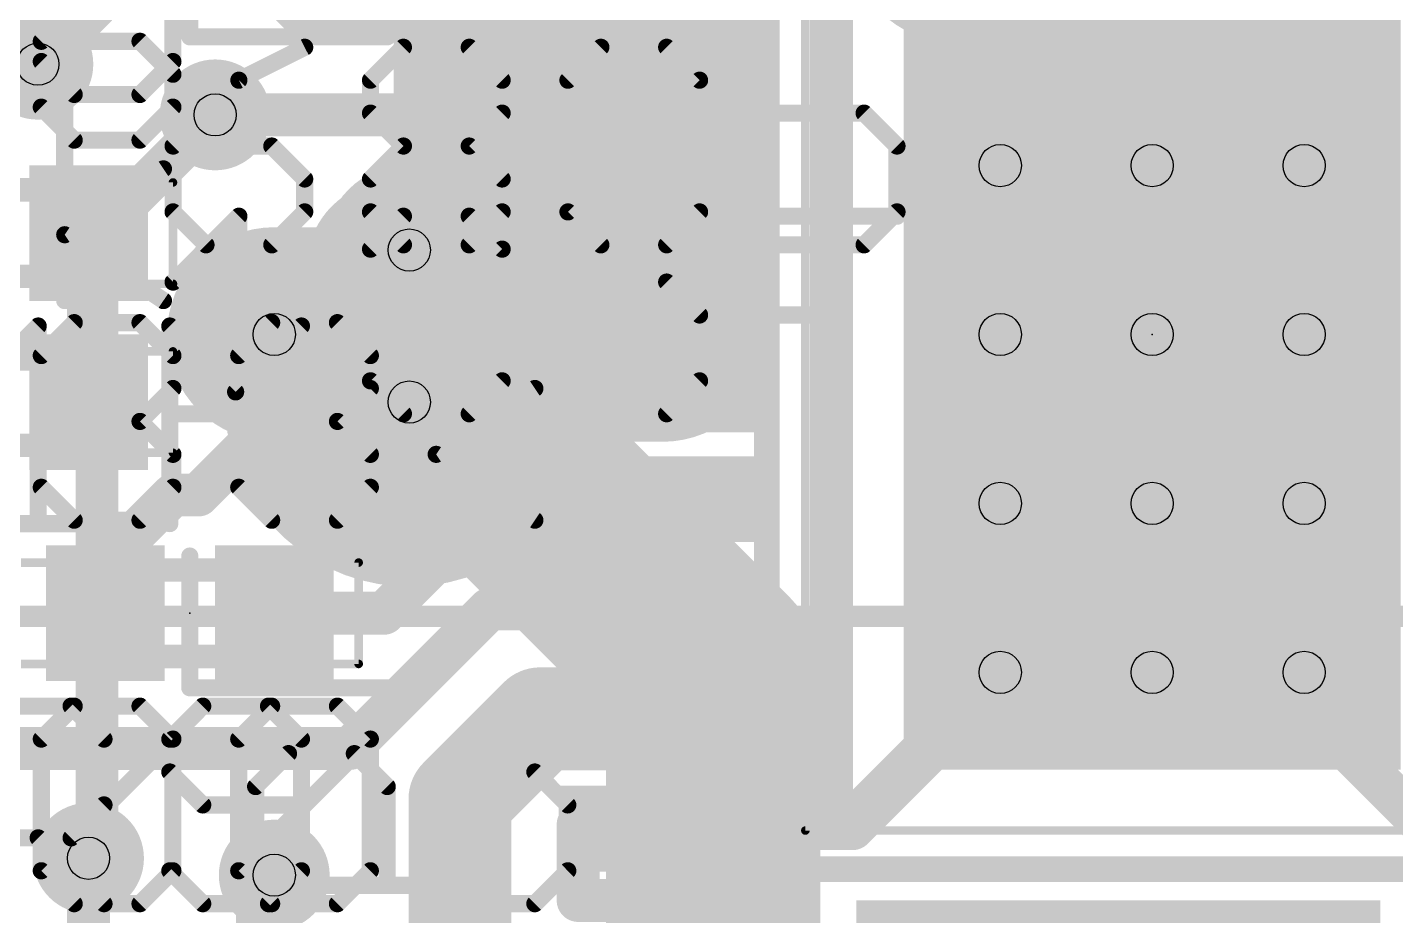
# Model space of a CAD drawing. Extents: x 61.5 to 101.4, y 9 to 89.5.
# Drawn here: x 67.24 to 75.34, y 57.51 to 62.77 of the extents above; entities that cross this region are included whole.
import ezdxf

# ---------------------------------------------------------------- set-up
doc = ezdxf.new("R2010")
doc.units = 0
for name, color, linetype in [('1', 22, 'CONTINUOUS'), ('16', 175, 'CONTINUOUS'), ('18', 82, 'CONTINUOUS'), ('21', 253, 'CONTINUOUS'), ('23', 7, 'CONTINUOUS'), ('25', 253, 'CONTINUOUS'), ('27', 253, 'CONTINUOUS'), ('29', 253, 'CONTINUOUS'), ('31', 253, 'CONTINUOUS'), ('39', 22, 'CONTINUOUS'), ('44', 253, 'CONTINUOUS'), ('51', 253, 'CONTINUOUS')]:
    doc.layers.add(name, color=color, linetype=linetype)

# ---------------------------------------------------------------- blocks, each defined once
blk = doc.blocks.new('RECT')
blk.add_solid([(-0.5, -0.5), (0.5, -0.5), (-0.5, 0.5), (0.5, 0.5)])
blk = doc.blocks.new('ROUNDV')
at = {"const_width": 0.5}
blk.add_lwpolyline([(0, -0.25, 1), (0, 0.25, 1), (0, -0.25)], format="xyb", dxfattribs=at)

msp = doc.modelspace()

# ---------------------------------------------------------------- linework, layer by layer
at = {"layer": '1'}
for points, const_width in [([(72, 58.05), (72, 63.75)], 0.254), ([(68.55, 63.15), (68.85, 62.85)], 0.254), ([(66.9, 62.95), (67.3, 62.55)], 0.254), ([(67.65, 62.9), (67.3, 62.55)], 0.254), ([(68.85, 62.85), (70.05, 62.85)], 0.254), ([(70.05, 62.85), (70.325, 62.575)], 0.254), ([(70.325, 62.575), (70.9822, 62.575)], 0.254), ([(67.65, 61.55), (68.35, 62.25)], 0.254), ([(69.75, 62.25), (68.35, 62.25)], 0.254), ([(70.05, 62.25), (69.75, 62.25)], 0.254), ([(70.2, 62.1), (70.05, 62.25)], 0.254), ([(70.375, 61.925), (70.2, 62.1)], 0.254), ([(70.9822, 61.925), (70.375, 61.925)], 0.254), ([(69.5, 61.45), (69.5, 60.55)], 1.016), ([(67.6, 61.55), (67.6, 60.55)], 0.254), ([(67.6, 61.55), (67.65, 61.55)], 0.254), ([(71, 60.95), (68.7, 60.95)], 1.27), ([(70.9822, 61.275), (70.9822, 60.625)], 0.254), ([(68.6, 60.85), (68.7, 60.95)], 0.254), ([(71, 60.95), (70.9822, 60.9322)], 0.254), ([(70.9822, 60.9322), (70.9822, 60.625)], 0.254), ([(68.6, 60.85), (68.6, 60.35)], 0.254), ([(68.6, 60.35), (68.25, 60)], 0.254), ([(68.1, 60), (67.95, 59.85)], 0.254), ([(68.25, 60), (68.1, 60)], 0.254), ([(70.325, 59.975), (70.2, 59.85)], 0.254), ([(70.9822, 59.975), (70.325, 59.975)], 0.254), ([(67.95, 59.85), (67.7, 59.6)], 0.254), ([(69.9, 59.85), (69.45, 59.4)], 0.254), ([(70.2, 59.85), (69.9, 59.85)], 0.254), ([(67.7, 59.6), (67.7, 59.3)], 0.254), ([(69.45, 59.4), (69.35, 59.3)], 0.254), ([(69.35, 59.3), (68.7, 59.3)], 0.254), ([(69.975, 59.325), (69.15, 58.5)], 0.254), ([(70.9822, 59.325), (69.975, 59.325)], 0.254), ([(72.1, 58.05), (73, 58.95)], 0.254), ([(72.15, 58.05), (73.05, 58.95)], 0.254), ([(74.8, 58.95), (74.8, 58.75)], 0.254), ([(70.275, 58.675), (69.8, 58.2)], 0.6096), ([(70.9822, 58.675), (70.275, 58.675)], 0.6096), ([(74.8, 58.75), (75.5, 58.05)], 0.254), ([(69.15, 58.5), (66.35, 58.5)], 0.254), ([(69.8, 58.2), (69.8, 57.35)], 0.6096), ([(70.5, 57.6), (70.5, 58.05)], 0.254), ([(70.5, 58.05), (72, 58.05)], 0.254), ([(70.9822, 58.025), (72.125, 58.025)], 0.254), ([(72.125, 58.025), (72.15, 58.05)], 0.254), ([(67.6, 56.8), (67.6, 57.85)], 0.254), ([(68.6, 57.65), (68.7, 57.75)], 0.254), ([(68.6, 56.8), (68.6, 57.65)], 0.254), ([(70.95, 57.6), (70.5, 57.6)], 0.254), ([(70.95, 55.95), (70.95, 57.6)], 0.254)]:
    msp.add_lwpolyline(points, dxfattribs=dict(at, const_width=const_width))
for points, const_width in [([(68.85, 62.9135, 1), (68.85, 62.7865)], 0.127), ([(70.0949, 62.8949, 1), (70.0051, 62.8051)], 0.127), ([(70.05, 62.7865, 1), (70.05, 62.9135)], 0.127), ([(68.8051, 62.8051, 1), (68.8949, 62.8949)], 0.127), ([(67.2551, 62.5949, 1), (67.3449, 62.5051)], 0.127), ([(67.2551, 62.5051, 1), (67.3449, 62.5949)], 0.127), ([(70.325, 62.6385, 1), (70.325, 62.5115)], 0.127), ([(70.2801, 62.5301, 1), (70.3699, 62.6199)], 0.127), ([(70.9822, 62.5115, 1), (70.9822, 62.6385)], 0.127), ([(68.35, 62.3135, 1), (68.35, 62.1865)], 0.127), ([(68.3949, 62.2051, 1), (68.3051, 62.2949)], 0.127), ([(69.75, 62.3135, 1), (69.75, 62.1865)], 0.127), ([(69.75, 62.1865, 1), (69.75, 62.3135)], 0.127), ([(70.0949, 62.2949, 1), (70.0051, 62.2051)], 0.127), ([(70.05, 62.1865, 1), (70.05, 62.3135)], 0.127), ([(70.2449, 62.1449, 1), (70.1551, 62.0551)], 0.127), ([(70.1551, 62.0551, 1), (70.2449, 62.1449)], 0.127), ([(70.375, 61.9885, 1), (70.375, 61.8615)], 0.127), ([(70.3301, 61.8801, 1), (70.4199, 61.9699)], 0.127), ([(70.9822, 61.8615, 1), (70.9822, 61.9885)], 0.127), ([(68.7, 60.95, 0.2679), (69.5, 61.45)], 1.016), ([(69.754, 61.45, 1), (69.246, 61.45)], 0.508), ([(69.7243, 61.3308, 1), (69.2757, 61.5692)], 0.508), ([(67.6635, 61.55, 1), (67.5365, 61.55)], 0.127), ([(67.6, 61.6135, 1), (67.6, 61.4865)], 0.127), ([(67.65, 61.4865, 1), (67.65, 61.6135)], 0.127), ([(67.6051, 61.5949, 1), (67.6949, 61.5051)], 0.127), ([(68.7, 61.2675, 1), (68.7, 60.6325)], 0.635), ([(71, 60.6325, 1), (71, 61.2675)], 0.635), ([(68.6911, 61.2038, 1), (68.7089, 60.6962)], 0.508), ([(71.0457, 61.275, 1), (70.9187, 61.275)], 0.127), ([(68.7449, 60.9051, 1), (68.6551, 60.9949)], 0.127), ([(71.0457, 60.9322, 1), (70.9187, 60.9322)], 0.127), ([(70.9373, 60.9771, 1), (71.0271, 60.8873)], 0.127), ([(71.0449, 60.9051, 1), (70.9551, 60.9949)], 0.127), ([(68.6635, 60.85, 1), (68.5365, 60.85)], 0.127), ([(68.5551, 60.8949, 1), (68.6449, 60.8051)], 0.127), ([(69.246, 60.55, 1), (69.754, 60.55)], 0.508), ([(70.9187, 60.625, 1), (71.0457, 60.625)], 0.127), ([(70.9187, 60.625, 1), (71.0457, 60.625)], 0.127), ([(67.5365, 60.55, 1), (67.6635, 60.55)], 0.127), ([(68.6449, 60.3051, 1), (68.5551, 60.3949)], 0.127), ([(68.5365, 60.35, 1), (68.6635, 60.35)], 0.127), ([(68.1, 60.0635, 1), (68.1, 59.9365)], 0.127), ([(68.1449, 59.9551, 1), (68.0551, 60.0449)], 0.127), ([(68.2051, 60.0449, 1), (68.2949, 59.9551)], 0.127), ([(68.25, 59.9365, 1), (68.25, 60.0635)], 0.127), ([(70.325, 60.0385, 1), (70.325, 59.9115)], 0.127), ([(70.3699, 59.9301, 1), (70.2801, 60.0199)], 0.127), ([(70.9822, 59.9115, 1), (70.9822, 60.0385)], 0.127), ([(67.9949, 59.8051, 1), (67.9051, 59.8949)], 0.127), ([(69.9, 59.9135, 1), (69.9, 59.7865)], 0.127), ([(69.9449, 59.8051, 1), (69.8551, 59.8949)], 0.127), ([(70.2, 59.7865, 1), (70.2, 59.9135)], 0.127), ([(67.9051, 59.8949, 1), (67.9949, 59.8051)], 0.127), ([(70.1551, 59.8949, 1), (70.2449, 59.8051)], 0.127), ([(67.7635, 59.6, 1), (67.6365, 59.6)], 0.127), ([(67.6551, 59.6449, 1), (67.7449, 59.5551)], 0.127), ([(69.4051, 59.4449, 1), (69.4949, 59.3551)], 0.127), ([(69.4949, 59.3551, 1), (69.4051, 59.4449)], 0.127), ([(68.7, 59.3635, 1), (68.7, 59.2365)], 0.127), ([(69.3051, 59.3449, 1), (69.3949, 59.2551)], 0.127), ([(69.35, 59.2365, 1), (69.35, 59.3635)], 0.127), ([(69.975, 59.3885, 1), (69.975, 59.2615)], 0.127), ([(70.0199, 59.2801, 1), (69.9301, 59.3699)], 0.127), ([(70.9822, 59.2615, 1), (70.9822, 59.3885)], 0.127), ([(67.6365, 59.3, 1), (67.7635, 59.3)], 0.127), ([(73.0449, 58.9051, 1), (72.9551, 58.9949)], 0.127), ([(73.0949, 58.9051, 1), (73.0051, 58.9949)], 0.127), ([(74.8635, 58.95, 1), (74.7365, 58.95)], 0.127), ([(70.275, 58.8274, 1), (70.275, 58.5226)], 0.3048), ([(70.3828, 58.5672, 1), (70.1672, 58.7828)], 0.3048), ([(70.9822, 58.5226, 1), (70.9822, 58.8274)], 0.3048), ([(74.8449, 58.7949, 1), (74.7551, 58.7051)], 0.127), ([(74.7365, 58.75, 1), (74.8635, 58.75)], 0.127), ([(69.1051, 58.5449, 1), (69.1949, 58.4551)], 0.127), ([(69.15, 58.4365, 1), (69.15, 58.5635)], 0.127), ([(69.6922, 58.3078, 1), (69.9078, 58.0922)], 0.3048), ([(69.9524, 58.2, 1), (69.6476, 58.2)], 0.3048), ([(70.5635, 58.05, 1), (70.4365, 58.05)], 0.127), ([(70.5, 58.1135, 1), (70.5, 57.9865)], 0.127), ([(70.9822, 58.0885, 1), (70.9822, 57.9615)], 0.127), ([(71.9365, 58.05, 1), (72.0635, 58.05)], 0.127), ([(72, 57.9865, 1), (72, 58.1135)], 0.127), ([(72.0551, 58.0949, 1), (72.1449, 58.0051)], 0.127), ([(72.0801, 58.0699, 1), (72.1699, 57.9801)], 0.127), ([(72.1051, 58.0949, 1), (72.1949, 58.0051)], 0.127), ([(72.1949, 58.0051, 1), (72.1051, 58.0949)], 0.127), ([(72.125, 57.9615, 1), (72.125, 58.0885)], 0.127), ([(67.6635, 57.85, 1), (67.5365, 57.85)], 0.127), ([(68.7449, 57.7051, 1), (68.6551, 57.7949)], 0.127), ([(68.6635, 57.65, 1), (68.5365, 57.65)], 0.127), ([(68.5551, 57.6949, 1), (68.6449, 57.6051)], 0.127), ([(70.5, 57.6635, 1), (70.5, 57.5365)], 0.127), ([(71.0135, 57.6, 1), (70.8865, 57.6)], 0.127), ([(70.95, 57.5365, 1), (70.95, 57.6635)], 0.127), ([(70.4365, 57.6, 1), (70.5635, 57.6)], 0.127)]:
    msp.add_lwpolyline(points, format="xyb", dxfattribs=dict(at, const_width=const_width))
at = {"layer": '16'}
for points, const_width in [([(73.9, 63.45), (76.2, 65.75)], 2.1844), ([(70.5, 64.05), (70.5, 61.55)], 2.1844), ([(73.9, 60.95), (73.9, 63.45)], 2.1844), ([(67.1, 62.35), (67.3, 62.55)], 0.254), ([(70.5, 61.55), (69.5, 60.55)], 2.1844), ([(67.65, 61.55), (68.35, 62.25)], 0.254), ([(69.4, 60.95), (69.4, 61.35)], 1.016), ([(67.65, 61.5), (67.65, 61.55)], 0.254), ([(67.65, 58.05), (67.65, 61.5)], 0.254), ([(68.7, 60.95), (69.3, 60.95)], 1.27), ([(68.7, 60.95), (69.3, 60.95)], 1.27), ([(69.3, 60.95), (69.4, 60.95)], 1.27), ([(69.3, 60.95), (70.7, 59.55)], 1.27), ([(71.3, 58.95), (70.7, 59.55)], 1.27), ([(71.3, 56.55), (71.3, 58.95)], 1.27), ([(67.65, 58.05), (67.65, 57.9)], 0.254), ([(67.65, 57.9), (67.6, 57.85)], 0.254), ([(68.7, 57.75), (68.7, 57.25)], 0.254)]:
    msp.add_lwpolyline(points, dxfattribs=dict(at, const_width=const_width))
for points, const_width in [([(73.5138, 63.8362, 1), (74.2862, 63.0638)], 1.0922), ([(67.3449, 62.5051, 1), (67.2551, 62.5949)], 0.127), ([(70.8862, 61.1638, 1), (70.1138, 61.9362)], 1.0922), ([(68.3949, 62.2051, 1), (68.3051, 62.2949)], 0.127), ([(69.9539, 61.55, 1), (71.0461, 61.55)], 1.0922), ([(69.654, 61.35, 1), (69.146, 61.35)], 0.508), ([(69.5, 60.55, 0.2679), (69.4, 61.35)], 1.016), ([(69.6025, 61.5033, 1), (69.1975, 61.1967)], 0.508), ([(67.7135, 61.55, 1), (67.5865, 61.55)], 0.127), ([(67.6051, 61.5949, 1), (67.6949, 61.5051)], 0.127), ([(67.7135, 61.5, 1), (67.5865, 61.5)], 0.127), ([(67.5865, 61.5, 1), (67.7135, 61.5)], 0.127), ([(68.7, 61.2675, 1), (68.7, 60.6325)], 0.635), ([(68.7, 61.2675, 1), (68.7, 60.6325)], 0.635), ([(69.3, 61.2675, 1), (69.3, 60.6325)], 0.635), ([(69.5245, 61.1745, 1), (69.0755, 60.7255)], 0.635), ([(69.3, 60.6325, 1), (69.3, 61.2675)], 0.635), ([(69.3, 60.6325, 1), (69.3, 61.2675)], 0.635), ([(69.4, 60.6325, 1), (69.4, 61.2675)], 0.635), ([(69.1138, 60.9362, 1), (69.8862, 60.1638)], 1.0922), ([(73.3539, 60.95, 1), (74.4461, 60.95)], 1.0922), ([(69.146, 60.95, 1), (69.654, 60.95)], 0.508), ([(69.266, 60.6487, 1), (69.734, 60.4513)], 0.508), ([(70.9245, 59.7745, 1), (70.4755, 59.3255)], 0.635), ([(70.4755, 59.3255, 1), (70.9245, 59.7745)], 0.635), ([(71.6175, 58.95, 1), (70.9825, 58.95)], 0.635), ([(71.0755, 58.7255, 1), (71.5245, 59.1745)], 0.635), ([(67.7135, 58.05, 1), (67.5865, 58.05)], 0.127), ([(67.5865, 58.05, 1), (67.7135, 58.05)], 0.127), ([(67.6949, 57.8551, 1), (67.6051, 57.9449)], 0.127), ([(67.5551, 57.8949, 1), (67.6449, 57.8051)], 0.127), ([(67.5865, 57.9, 1), (67.7135, 57.9)], 0.127), ([(68.7635, 57.75, 1), (68.6365, 57.75)], 0.127)]:
    msp.add_lwpolyline(points, format="xyb", dxfattribs=dict(at, const_width=const_width))
at = {"layer": '21'}
for points, const_width in [([(71.6172, 64.1146), (71.6172, 57.7854)], 0.1524), ([(71.8458, 63.886), (71.8458, 58.014)], 0.0508), ([(92.4, 59.282), (62.4, 59.282)], 0.127), ([(75.9542, 58.014), (71.8458, 58.014)], 0.0508), ([(76.1828, 57.7854), (71.6172, 57.7854)], 0.1524)]:
    msp.add_lwpolyline(points, dxfattribs=dict(at, const_width=const_width))
for points, const_width in [([(72.6808, 62.7684, 1), (72.6808, 63.6828, 1), (72.6808, 62.7684)], 0.1524), ([(71.8458, 58.0267, 1), (71.8458, 58.0013)], 0.0254), ([(71.8331, 58.014, 1), (71.8585, 58.014)], 0.0254), ([(71.6172, 57.8235, 1), (71.6172, 57.7473)], 0.0762), ([(71.5791, 57.7854, 1), (71.6553, 57.7854)], 0.0762)]:
    msp.add_lwpolyline(points, format="xyb", dxfattribs=dict(at, const_width=const_width))
at = {"layer": '23'}
for p in [(73.9, 60.95), (68.2, 59.3)]:
    msp.add_point(p, dxfattribs=at)
at = {"layer": '25', "const_width": 0.1016}
for points in [[(68.1998, 62.712), (68.1998, 63.2967)], [(68.9794, 63.2967), (68.9794, 62.712)], [(67.71, 63.0753), (67.3202, 62.6855)], [(68.0998, 62.9555), (68.0998, 62.5657)], [(67.3202, 62.6855), (67.3202, 62.2957)], [(67.9049, 62.6855), (67.3202, 62.6855)], [(68.0998, 62.4906), (67.9049, 62.6855)], [(69.3692, 62.712), (68.1998, 62.712)], [(67.5151, 62.3708), (67.3202, 62.5657)], [(68.0998, 62.5657), (67.9049, 62.3708)], [(68.0998, 62.2957), (68.0998, 62.4906)], [(67.9049, 62.3708), (67.5151, 62.3708)], [(67.3202, 62.2957), (67.5151, 62.1008)], [(67.9049, 62.1008), (68.0998, 62.2957)], [(67.5151, 62.1008), (67.9049, 62.1008)], [(66.912, 58.7502), (67.4967, 58.7502)], [(67.4967, 58.7502), (67.6916, 58.5553)], [(68.2763, 58.7502), (68.0814, 58.5553)], [(68.6661, 58.7502), (68.2763, 58.7502)], [(68.861, 58.5553), (68.6661, 58.7502)], [(67.6916, 58.5553), (67.6916, 58.1655)], [(68.0814, 58.5553), (68.0814, 58.3604)], [(68.861, 57.7757), (68.861, 58.5553)], [(68.0814, 58.3604), (68.2763, 58.1655)], [(67.6916, 58.1655), (67.4967, 57.9706)], [(68.2763, 58.1655), (68.861, 58.1655)], [(67.4967, 57.9706), (66.912, 57.9706)], [(67.3018, 57.9706), (67.6916, 57.5808)], [(68.0814, 57.7757), (68.2763, 57.5808)], [(68.6661, 57.5808), (68.861, 57.7757)], [(68.2763, 57.5808), (68.6661, 57.5808)]]:
    msp.add_lwpolyline(points, dxfattribs=at)
at = {"layer": '25', "const_width": 0.0508}
for points in [[(67.3022, 62.7035, 1), (67.3382, 62.6675)], [(67.3456, 62.6855, 1), (67.2948, 62.6855)], [(67.3202, 62.7109, 1), (67.3202, 62.6601)], [(67.9229, 62.7035, 1), (67.8869, 62.6675)], [(67.9049, 62.6601, 1), (67.9049, 62.7109)], [(68.1998, 62.7374, 1), (68.1998, 62.6866)], [(68.1744, 62.712, 1), (68.2252, 62.712)], [(68.954, 62.712, 1), (69.0048, 62.712)], [(69.3692, 62.6866, 1), (69.3692, 62.7374)], [(67.3382, 62.5837, 1), (67.3022, 62.5477)], [(68.0744, 62.5657, 1), (68.1252, 62.5657)], [(68.1178, 62.5477, 1), (68.0818, 62.5837)], [(68.1252, 62.4906, 1), (68.0744, 62.4906)], [(68.0818, 62.4726, 1), (68.1178, 62.5086)], [(67.5151, 62.3962, 1), (67.5151, 62.3454)], [(67.4971, 62.3528, 1), (67.5331, 62.3888)], [(67.8869, 62.3888, 1), (67.9229, 62.3528)], [(67.9049, 62.3454, 1), (67.9049, 62.3962)], [(67.3382, 62.3137, 1), (67.3022, 62.2777)], [(68.1178, 62.2777, 1), (68.0818, 62.3137)], [(67.2948, 62.2957, 1), (67.3456, 62.2957)], [(68.0744, 62.2957, 1), (68.1252, 62.2957)], [(67.5151, 62.1262, 1), (67.5151, 62.0754)], [(67.4971, 62.0828, 1), (67.5331, 62.1188)], [(67.8869, 62.1188, 1), (67.9229, 62.0828)], [(67.9049, 62.0754, 1), (67.9049, 62.1262)], [(67.5147, 58.7682, 1), (67.4787, 58.7322)], [(67.4967, 58.7248, 1), (67.4967, 58.7756)], [(68.2763, 58.7756, 1), (68.2763, 58.7248)], [(68.2943, 58.7322, 1), (68.2583, 58.7682)], [(68.6841, 58.7682, 1), (68.6481, 58.7322)], [(68.6661, 58.7248, 1), (68.6661, 58.7756)], [(67.717, 58.5553, 1), (67.6662, 58.5553)], [(67.6736, 58.5373, 1), (67.7096, 58.5733)], [(68.0634, 58.5733, 1), (68.0994, 58.5373)], [(68.1068, 58.5553, 1), (68.056, 58.5553)], [(68.8864, 58.5553, 1), (68.8356, 58.5553)], [(68.843, 58.5373, 1), (68.879, 58.5733)], [(68.0994, 58.3784, 1), (68.0634, 58.3424)], [(68.056, 58.3604, 1), (68.1068, 58.3604)], [(67.6662, 58.1655, 1), (67.717, 58.1655)], [(67.7096, 58.1475, 1), (67.6736, 58.1835)], [(68.2763, 58.1909, 1), (68.2763, 58.1401)], [(68.2583, 58.1475, 1), (68.2943, 58.1835)], [(68.861, 58.1401, 1), (68.861, 58.1909)], [(67.3198, 57.9886, 1), (67.2838, 57.9526)], [(67.4787, 57.9886, 1), (67.5147, 57.9526)], [(67.4967, 57.9452, 1), (67.4967, 57.996)], [(68.0994, 57.7937, 1), (68.0634, 57.7577)], [(68.8356, 57.7757, 1), (68.8864, 57.7757)], [(68.879, 57.7577, 1), (68.843, 57.7937)], [(67.6736, 57.5628, 1), (67.7096, 57.5988)], [(68.2763, 57.6062, 1), (68.2763, 57.5554)], [(68.2583, 57.5628, 1), (68.2943, 57.5988)], [(68.6481, 57.5988, 1), (68.6841, 57.5628)], [(68.6661, 57.5554, 1), (68.6661, 57.6062)]]:
    msp.add_lwpolyline(points, format="xyb", dxfattribs=at)
at = {"layer": '27', "const_width": 0.1016}
for points in [[(68.8804, 62.6502), (68.4906, 62.4553)], [(69.2702, 62.4553), (69.4651, 62.6502)], [(69.4651, 62.6502), (69.8549, 62.6502)], [(69.8549, 62.6502), (70.0498, 62.4553)], [(70.4396, 62.4553), (70.6345, 62.6502)], [(70.6345, 62.6502), (71.0243, 62.6502)], [(71.0243, 62.6502), (71.2192, 62.4553)], [(72.7784, 61.4808), (72.7784, 62.6502)], [(72.7784, 62.6502), (73.558, 62.6502)], [(68.4906, 62.4553), (68.1008, 62.0655)], [(69.2702, 62.2604), (69.2702, 62.4553)], [(70.0498, 62.4553), (70.0498, 62.2604)], [(70.4396, 61.6757), (70.4396, 62.4553)], [(70.4396, 61.6757), (71.2192, 62.4553)], [(71.2192, 62.4553), (71.2192, 61.6757)], [(67.459, 61.1508), (67.459, 62.3202)], [(69.4651, 62.0655), (69.2702, 62.2604)], [(70.0498, 62.2604), (69.8549, 62.0655)], [(71.609, 61.091), (71.609, 62.2604)], [(71.609, 62.2604), (72.1937, 62.2604)], [(72.1937, 62.2604), (72.3886, 62.0655)], [(68.1008, 62.0655), (68.1008, 61.6757)], [(68.6855, 62.0655), (68.1008, 62.0655)], [(68.8804, 61.8706), (68.6855, 62.0655)], [(69.2702, 61.8706), (69.4651, 62.0655)], [(69.4651, 62.0655), (69.8549, 62.0655)], [(69.8549, 62.0655), (70.0498, 61.8706)], [(72.3886, 62.0655), (72.3886, 61.6757)], [(72.7784, 62.0655), (73.1682, 62.0655)], [(67.459, 61.5406), (68.0437, 61.9304)], [(68.8804, 61.6757), (68.8804, 61.8706)], [(69.2702, 61.6757), (69.2702, 61.8706)], [(70.0498, 61.8706), (70.0498, 61.6757)], [(68.1008, 61.6757), (68.2957, 61.4808)], [(68.1008, 61.2604), (68.4906, 61.6502)], [(68.4906, 61.6502), (68.4906, 60.4808)], [(68.6855, 61.4808), (68.8804, 61.6757)], [(69.4651, 61.4808), (69.2702, 61.6757)], [(69.2702, 61.4553), (69.4651, 61.6502)], [(69.4651, 61.6502), (69.8549, 61.6502)], [(70.0498, 61.6757), (69.8549, 61.4808)], [(69.8549, 61.6502), (70.0498, 61.4553)], [(70.6345, 61.4808), (70.4396, 61.6757)], [(71.2192, 61.6757), (71.0243, 61.4808)], [(71.609, 60.4808), (71.609, 61.6502)], [(71.609, 61.6502), (72.3886, 61.6502)], [(72.3886, 61.6757), (72.1937, 61.4808)], [(68.0437, 61.1508), (67.459, 61.5406)], [(68.2957, 61.4808), (68.6855, 61.4808)], [(69.8549, 61.4808), (69.4651, 61.4808)], [(71.0243, 61.4808), (70.6345, 61.4808)], [(72.1937, 61.4808), (71.609, 61.4808)], [(69.2702, 60.6757), (69.2702, 61.4553)], [(69.2702, 60.6757), (70.0498, 61.4553)], [(70.0498, 61.4553), (70.0498, 60.6757)], [(70.4396, 60.091), (70.4396, 61.2604)], [(70.4396, 61.2604), (71.0243, 61.2604)], [(71.0243, 61.2604), (71.2192, 61.0655)], [(71.2192, 61.0655), (71.2192, 60.6757)], [(71.609, 61.0655), (71.9988, 61.0655)], [(66.912, 60.6104), (67.3018, 61.0002)], [(67.3018, 61.0002), (67.3018, 59.8308)], [(67.3202, 60.8253), (67.5151, 61.0202)], [(67.5151, 61.0202), (67.9049, 61.0202)], [(67.9049, 61.0202), (68.0998, 60.8253)], [(68.0814, 59.8308), (68.0814, 61.0002)], [(68.0814, 61.0002), (68.4712, 60.6104)], [(68.4712, 60.6104), (68.861, 61.0002)], [(68.4896, 60.8253), (68.6845, 61.0202)], [(68.6845, 61.0202), (69.0743, 61.0202)], [(68.861, 61.0002), (68.861, 59.8308)], [(69.0743, 61.0202), (69.2692, 60.8253)], [(69.659, 59.8508), (69.659, 61.0202)], [(68.0998, 60.8253), (68.0998, 60.6304)], [(69.2692, 60.8253), (69.2692, 60.6304)], [(69.4651, 60.4808), (69.2702, 60.6757)], [(70.0498, 60.6757), (69.8549, 60.4808)], [(71.2192, 60.6757), (71.0243, 60.4808)], [(68.0998, 60.6304), (67.9049, 60.4355)], [(69.2692, 60.6304), (69.0743, 60.4355)], [(69.659, 60.2406), (70.2437, 60.6304)], [(67.9049, 60.4355), (67.71, 60.4355)], [(67.9049, 60.4355), (68.0998, 60.2406)], [(68.1008, 60.4808), (68.8804, 60.4808)], [(69.0743, 60.4355), (68.8794, 60.4355)], [(69.0743, 60.4355), (69.2692, 60.2406)], [(69.8549, 60.4808), (69.4651, 60.4808)], [(71.0243, 60.4808), (70.4396, 60.4808)], [(68.0998, 60.2406), (68.0998, 60.0457)], [(69.2692, 60.2406), (69.2692, 60.0457)], [(70.2437, 59.8508), (69.659, 60.2406)], [(67.5151, 59.8508), (67.3202, 60.0457)], [(68.0998, 60.0457), (67.9049, 59.8508)], [(68.6845, 59.8508), (68.4896, 60.0457)], [(69.2692, 60.0457), (69.0743, 59.8508)], [(67.9049, 59.8508), (67.5151, 59.8508)], [(69.0743, 59.8508), (68.6845, 59.8508)], [(66.912, 59.8308), (67.6916, 59.8308)], [(68.1998, 58.859), (68.1998, 59.6386)], [(68.7845, 58.859), (68.7845, 59.2488)], [(69.3692, 58.859), (68.1998, 58.859)], [(67.3202, 58.5553), (67.5151, 58.7502)], [(67.5151, 58.7502), (67.9049, 58.7502)], [(67.9049, 58.7502), (68.0998, 58.5553)], [(68.4896, 58.5553), (68.6845, 58.7502)], [(68.6845, 58.7502), (69.0743, 58.7502)], [(69.0743, 58.7502), (69.2692, 58.5553)], [(70.8284, 57.5808), (70.8284, 58.7502)], [(70.8284, 58.7502), (71.608, 58.7502)], [(67.3202, 57.7757), (67.3202, 58.5553)], [(67.3202, 57.7757), (68.0998, 58.5553)], [(68.0998, 58.5553), (68.0998, 57.7757)], [(68.4896, 57.7757), (68.4896, 58.5553)], [(68.4896, 57.7757), (69.2692, 58.5553)], [(69.2692, 58.5553), (69.2692, 57.7757)], [(68.5896, 58.2743), (68.7845, 58.4692)], [(68.7845, 58.4692), (69.1743, 58.4692)], [(69.1743, 58.4692), (69.3692, 58.2743)], [(69.659, 57.191), (69.659, 58.3604)], [(69.659, 58.3604), (70.2437, 58.3604)], [(70.2437, 58.3604), (70.4386, 58.1655)], [(68.5896, 57.6896), (68.5896, 58.2743)], [(69.3692, 58.2743), (69.3692, 57.6896)], [(70.4386, 58.1655), (70.4386, 57.7757)], [(70.8284, 58.1655), (71.2182, 58.1655)], [(67.5151, 57.5808), (67.3202, 57.7757)], [(68.0998, 57.7757), (67.9049, 57.5808)], [(68.6845, 57.5808), (68.4896, 57.7757)], [(69.2692, 57.7757), (69.0743, 57.5808)], [(70.4386, 57.7757), (70.2437, 57.5808)], [(69.759, 57.6896), (68.5896, 57.6896)], [(67.9049, 57.5808), (67.5151, 57.5808)], [(69.0743, 57.5808), (68.6845, 57.5808)], [(70.2437, 57.5808), (69.659, 57.5808)]]:
    msp.add_lwpolyline(points, dxfattribs=at)
at = {"layer": '27', "const_width": 0.0508}
for points in [[(68.8918, 62.6275, 1), (68.869, 62.6729)], [(69.4651, 62.6756, 1), (69.4651, 62.6248)], [(69.4831, 62.6322, 1), (69.4471, 62.6682)], [(69.8729, 62.6682, 1), (69.8369, 62.6322)], [(69.8549, 62.6248, 1), (69.8549, 62.6756)], [(70.6345, 62.6756, 1), (70.6345, 62.6248)], [(70.6525, 62.6322, 1), (70.6165, 62.6682)], [(71.0423, 62.6682, 1), (71.0063, 62.6322)], [(71.0243, 62.6248, 1), (71.0243, 62.6756)], [(72.8038, 62.6502, 1), (72.753, 62.6502)], [(72.7784, 62.6756, 1), (72.7784, 62.6248)], [(73.558, 62.6248, 1), (73.558, 62.6756)], [(68.4792, 62.478, 1), (68.502, 62.4326)], [(68.5086, 62.4373, 1), (68.4726, 62.4733)], [(69.2522, 62.4733, 1), (69.2882, 62.4373)], [(69.2956, 62.4553, 1), (69.2448, 62.4553)], [(70.0752, 62.4553, 1), (70.0244, 62.4553)], [(70.0318, 62.4373, 1), (70.0678, 62.4733)], [(70.4216, 62.4733, 1), (70.4576, 62.4373)], [(70.465, 62.4553, 1), (70.4142, 62.4553)], [(71.2446, 62.4553, 1), (71.1938, 62.4553)], [(71.2372, 62.4373, 1), (71.2012, 62.4733)], [(71.2012, 62.4373, 1), (71.2372, 62.4733)], [(67.4844, 62.3202, 1), (67.4336, 62.3202)], [(69.2882, 62.2784, 1), (69.2522, 62.2424)], [(69.2448, 62.2604, 1), (69.2956, 62.2604)], [(70.0244, 62.2604, 1), (70.0752, 62.2604)], [(70.0678, 62.2424, 1), (70.0318, 62.2784)], [(71.6344, 62.2604, 1), (71.5836, 62.2604)], [(71.609, 62.2858, 1), (71.609, 62.235)], [(72.2116, 62.2784, 1), (72.1757, 62.2424)], [(72.1937, 62.235, 1), (72.1937, 62.2858)], [(68.0828, 62.0835, 1), (68.1188, 62.0475)], [(68.1262, 62.0655, 1), (68.0754, 62.0655)], [(68.1008, 62.0909, 1), (68.1008, 62.0401)], [(68.7035, 62.0835, 1), (68.6675, 62.0475)], [(68.6855, 62.0401, 1), (68.6855, 62.0909)], [(69.4651, 62.0909, 1), (69.4651, 62.0401)], [(69.4831, 62.0475, 1), (69.4471, 62.0835)], [(69.4471, 62.0475, 1), (69.4831, 62.0835)], [(69.8729, 62.0835, 1), (69.8369, 62.0475)], [(69.8369, 62.0835, 1), (69.8729, 62.0475)], [(69.8549, 62.0401, 1), (69.8549, 62.0909)], [(72.414, 62.0655, 1), (72.3632, 62.0655)], [(72.3706, 62.0475, 1), (72.4065, 62.0835)], [(72.7784, 62.0909, 1), (72.7784, 62.0401)], [(73.1682, 62.0401, 1), (73.1682, 62.0909)], [(68.0578, 61.9093, 1), (68.0296, 61.9515)], [(68.9058, 61.8706, 1), (68.855, 61.8706)], [(69.2956, 61.8706, 1), (69.2448, 61.8706)], [(70.0752, 61.8706, 1), (70.0244, 61.8706)], [(68.8624, 61.8526, 1), (68.8984, 61.8886)], [(69.2522, 61.8886, 1), (69.2882, 61.8526)], [(70.0318, 61.8526, 1), (70.0678, 61.8886)], [(68.1188, 61.6937, 1), (68.0828, 61.6577)], [(68.0754, 61.6757, 1), (68.1262, 61.6757)], [(68.516, 61.6502, 1), (68.4652, 61.6502)], [(68.5086, 61.6322, 1), (68.4726, 61.6682)], [(68.855, 61.6757, 1), (68.9058, 61.6757)], [(68.8984, 61.6577, 1), (68.8624, 61.6937)], [(69.2882, 61.6937, 1), (69.2522, 61.6577)], [(69.2448, 61.6757, 1), (69.2956, 61.6757)], [(69.4651, 61.6756, 1), (69.4651, 61.6248)], [(69.4831, 61.6322, 1), (69.4471, 61.6682)], [(69.8729, 61.6682, 1), (69.8369, 61.6322)], [(69.8549, 61.6248, 1), (69.8549, 61.6756)], [(70.0244, 61.6757, 1), (70.0752, 61.6757)], [(70.0678, 61.6577, 1), (70.0318, 61.6937)], [(70.4576, 61.6937, 1), (70.4216, 61.6577)], [(70.4216, 61.6937, 1), (70.4576, 61.6577)], [(70.4142, 61.6757, 1), (70.465, 61.6757)], [(71.1938, 61.6757, 1), (71.2446, 61.6757)], [(71.2372, 61.6577, 1), (71.2012, 61.6937)], [(71.6344, 61.6502, 1), (71.5836, 61.6502)], [(71.609, 61.6756, 1), (71.609, 61.6248)], [(72.3632, 61.6757, 1), (72.414, 61.6757)], [(72.4065, 61.6577, 1), (72.3706, 61.6937)], [(72.3886, 61.6248, 1), (72.3886, 61.6756)], [(67.4731, 61.5617, 1), (67.4449, 61.5195)], [(67.4449, 61.5617, 1), (67.4731, 61.5195)], [(68.2957, 61.5062, 1), (68.2957, 61.4554)], [(68.2777, 61.4628, 1), (68.3137, 61.4988)], [(68.6675, 61.4988, 1), (68.7035, 61.4628)], [(68.6855, 61.4554, 1), (68.6855, 61.5062)], [(69.4651, 61.5062, 1), (69.4651, 61.4554)], [(69.4471, 61.4628, 1), (69.4831, 61.4988)], [(69.8369, 61.4988, 1), (69.8729, 61.4628)], [(69.8549, 61.4554, 1), (69.8549, 61.5062)], [(70.6345, 61.5062, 1), (70.6345, 61.4554)], [(70.6165, 61.4628, 1), (70.6525, 61.4988)], [(71.0063, 61.4988, 1), (71.0423, 61.4628)], [(71.0243, 61.4554, 1), (71.0243, 61.5062)], [(71.609, 61.5062, 1), (71.609, 61.4554)], [(72.1757, 61.4988, 1), (72.2116, 61.4628)], [(72.1937, 61.4554, 1), (72.1937, 61.5062)], [(69.2522, 61.4733, 1), (69.2882, 61.4373)], [(69.2956, 61.4553, 1), (69.2448, 61.4553)], [(70.0752, 61.4553, 1), (70.0244, 61.4553)], [(70.0678, 61.4373, 1), (70.0318, 61.4733)], [(70.0318, 61.4373, 1), (70.0678, 61.4733)], [(72.753, 61.4808, 1), (72.8038, 61.4808)], [(68.0828, 61.2784, 1), (68.1188, 61.2424)], [(70.465, 61.2604, 1), (70.4142, 61.2604)], [(70.4396, 61.2858, 1), (70.4396, 61.235)], [(71.0423, 61.2784, 1), (71.0063, 61.2424)], [(71.0243, 61.235, 1), (71.0243, 61.2858)], [(68.0296, 61.1297, 1), (68.0578, 61.1719)], [(67.4336, 61.1508, 1), (67.4844, 61.1508)], [(71.2446, 61.0655, 1), (71.1938, 61.0655)], [(71.2012, 61.0475, 1), (71.2372, 61.0835)], [(71.5836, 61.091, 1), (71.6344, 61.091)], [(71.609, 61.0909, 1), (71.609, 61.0401)], [(71.9988, 61.0401, 1), (71.9988, 61.0909)], [(67.3272, 61.0002, 1), (67.2764, 61.0002)], [(67.3198, 60.9822, 1), (67.2838, 61.0182)], [(67.5151, 61.0456, 1), (67.5151, 60.9948)], [(67.5331, 61.0022, 1), (67.4971, 61.0382)], [(67.9229, 61.0382, 1), (67.8869, 61.0022)], [(67.9049, 60.9948, 1), (67.9049, 61.0456)], [(68.0994, 61.0182, 1), (68.0634, 60.9822)], [(68.1068, 61.0002, 1), (68.056, 61.0002)], [(68.6845, 61.0456, 1), (68.6845, 60.9948)], [(68.7025, 61.0022, 1), (68.6665, 61.0382)], [(68.8864, 61.0002, 1), (68.8356, 61.0002)], [(68.879, 60.9822, 1), (68.843, 61.0182)], [(69.0923, 61.0382, 1), (69.0563, 61.0022)], [(69.0743, 60.9948, 1), (69.0743, 61.0456)], [(69.6844, 61.0202, 1), (69.6336, 61.0202)], [(67.3022, 60.8433, 1), (67.3382, 60.8073)], [(68.1252, 60.8253, 1), (68.0744, 60.8253)], [(68.0818, 60.8073, 1), (68.1178, 60.8433)], [(68.4716, 60.8433, 1), (68.5076, 60.8073)], [(69.2946, 60.8253, 1), (69.2438, 60.8253)], [(69.2512, 60.8073, 1), (69.2872, 60.8433)], [(69.2882, 60.6937, 1), (69.2522, 60.6577)], [(69.2522, 60.6937, 1), (69.2882, 60.6577)], [(69.2448, 60.6757, 1), (69.2956, 60.6757)], [(70.0244, 60.6757, 1), (70.0752, 60.6757)], [(70.0678, 60.6577, 1), (70.0318, 60.6937)], [(71.1938, 60.6757, 1), (71.2446, 60.6757)], [(71.2372, 60.6577, 1), (71.2012, 60.6937)], [(68.0744, 60.6304, 1), (68.1252, 60.6304)], [(68.1178, 60.6124, 1), (68.0818, 60.6484)], [(68.4532, 60.6284, 1), (68.4892, 60.5924)], [(68.4532, 60.5924, 1), (68.4892, 60.6284)], [(69.2438, 60.6304, 1), (69.2946, 60.6304)], [(69.2872, 60.6124, 1), (69.2512, 60.6484)], [(70.2578, 60.6093, 1), (70.2296, 60.6515)], [(67.71, 60.4609, 1), (67.71, 60.4101)], [(67.9229, 60.4535, 1), (67.8869, 60.4175)], [(67.8869, 60.4535, 1), (67.9229, 60.4175)], [(67.9049, 60.4101, 1), (67.9049, 60.4609)], [(68.1008, 60.5062, 1), (68.1008, 60.4554)], [(68.4652, 60.4808, 1), (68.516, 60.4808)], [(68.8794, 60.4609, 1), (68.8794, 60.4101)], [(68.8804, 60.4554, 1), (68.8804, 60.5062)], [(69.0923, 60.4535, 1), (69.0563, 60.4175)], [(69.0563, 60.4535, 1), (69.0923, 60.4175)], [(69.0743, 60.4101, 1), (69.0743, 60.4609)], [(69.4651, 60.5062, 1), (69.4651, 60.4554)], [(69.4471, 60.4628, 1), (69.4831, 60.4988)], [(69.8369, 60.4988, 1), (69.8729, 60.4628)], [(69.8549, 60.4554, 1), (69.8549, 60.5062)], [(70.4396, 60.5062, 1), (70.4396, 60.4554)], [(71.0063, 60.4988, 1), (71.0423, 60.4628)], [(71.0243, 60.4554, 1), (71.0243, 60.5062)], [(71.5836, 60.4808, 1), (71.6344, 60.4808)], [(68.1252, 60.2406, 1), (68.0744, 60.2406)], [(68.0818, 60.2226, 1), (68.1178, 60.2586)], [(69.2946, 60.2406, 1), (69.2438, 60.2406)], [(69.2512, 60.2226, 1), (69.2872, 60.2586)], [(69.6731, 60.2617, 1), (69.6449, 60.2195)], [(69.6449, 60.2617, 1), (69.6731, 60.2195)], [(67.3382, 60.0637, 1), (67.3022, 60.0277)], [(68.0744, 60.0457, 1), (68.1252, 60.0457)], [(68.1178, 60.0277, 1), (68.0818, 60.0637)], [(68.5076, 60.0637, 1), (68.4716, 60.0277)], [(69.2438, 60.0457, 1), (69.2946, 60.0457)], [(69.2872, 60.0277, 1), (69.2512, 60.0637)], [(70.4142, 60.091, 1), (70.465, 60.091)], [(67.5151, 59.8762, 1), (67.5151, 59.8254)], [(67.4971, 59.8328, 1), (67.5331, 59.8688)], [(67.8869, 59.8688, 1), (67.9229, 59.8328)], [(67.9049, 59.8254, 1), (67.9049, 59.8762)], [(68.6845, 59.8762, 1), (68.6845, 59.8254)], [(68.6665, 59.8328, 1), (68.7025, 59.8688)], [(69.0563, 59.8688, 1), (69.0923, 59.8328)], [(69.0743, 59.8254, 1), (69.0743, 59.8762)], [(70.2296, 59.8297, 1), (70.2578, 59.8719)], [(67.2764, 59.8308, 1), (67.3272, 59.8308)], [(67.6916, 59.8054, 1), (67.6916, 59.8562)], [(68.056, 59.8308, 1), (68.1068, 59.8308)], [(68.8356, 59.8308, 1), (68.8864, 59.8308)], [(69.6336, 59.8508, 1), (69.6844, 59.8508)], [(68.2252, 59.6386, 1), (68.1744, 59.6386)], [(68.8099, 59.2488, 1), (68.7591, 59.2488)], [(68.1998, 58.8844, 1), (68.1998, 58.8336)], [(68.1744, 58.859, 1), (68.2252, 58.859)], [(68.7591, 58.859, 1), (68.8099, 58.859)], [(69.3692, 58.8336, 1), (69.3692, 58.8844)], [(67.5151, 58.7756, 1), (67.5151, 58.7248)], [(67.5331, 58.7322, 1), (67.4971, 58.7682)], [(67.9229, 58.7682, 1), (67.8869, 58.7322)], [(67.9049, 58.7248, 1), (67.9049, 58.7756)], [(68.6845, 58.7756, 1), (68.6845, 58.7248)], [(68.7025, 58.7322, 1), (68.6665, 58.7682)], [(69.0923, 58.7682, 1), (69.0563, 58.7322)], [(69.0743, 58.7248, 1), (69.0743, 58.7756)], [(70.8538, 58.7502, 1), (70.803, 58.7502)], [(70.8284, 58.7756, 1), (70.8284, 58.7248)], [(71.608, 58.7248, 1), (71.608, 58.7756)], [(67.3022, 58.5733, 1), (67.3382, 58.5373)], [(67.3456, 58.5553, 1), (67.2948, 58.5553)], [(68.1252, 58.5553, 1), (68.0744, 58.5553)], [(68.1178, 58.5373, 1), (68.0818, 58.5733)], [(68.0818, 58.5373, 1), (68.1178, 58.5733)], [(68.4716, 58.5733, 1), (68.5076, 58.5373)], [(68.515, 58.5553, 1), (68.4642, 58.5553)], [(69.2946, 58.5553, 1), (69.2438, 58.5553)], [(69.2872, 58.5373, 1), (69.2512, 58.5733)], [(69.2512, 58.5373, 1), (69.2872, 58.5733)], [(68.7845, 58.4946, 1), (68.7845, 58.4438)], [(68.8025, 58.4512, 1), (68.7665, 58.4872)], [(69.1923, 58.4872, 1), (69.1563, 58.4512)], [(69.1743, 58.4438, 1), (69.1743, 58.4946)], [(69.6844, 58.3604, 1), (69.6336, 58.3604)], [(69.659, 58.3858, 1), (69.659, 58.335)], [(70.2616, 58.3784, 1), (70.2257, 58.3424)], [(70.2437, 58.335, 1), (70.2437, 58.3858)], [(68.5716, 58.2923, 1), (68.6076, 58.2563)], [(68.615, 58.2743, 1), (68.5642, 58.2743)], [(69.3946, 58.2743, 1), (69.3438, 58.2743)], [(69.3512, 58.2563, 1), (69.3872, 58.2923)], [(70.464, 58.1655, 1), (70.4132, 58.1655)], [(70.4206, 58.1475, 1), (70.4565, 58.1835)], [(70.8284, 58.1909, 1), (70.8284, 58.1401)], [(71.2182, 58.1401, 1), (71.2182, 58.1909)], [(67.3382, 57.7937, 1), (67.3022, 57.7577)], [(67.3022, 57.7937, 1), (67.3382, 57.7577)], [(67.2948, 57.7757, 1), (67.3456, 57.7757)], [(68.0744, 57.7757, 1), (68.1252, 57.7757)], [(68.1178, 57.7577, 1), (68.0818, 57.7937)], [(68.5076, 57.7937, 1), (68.4716, 57.7577)], [(68.4716, 57.7937, 1), (68.5076, 57.7577)], [(68.4642, 57.7757, 1), (68.515, 57.7757)], [(69.2438, 57.7757, 1), (69.2946, 57.7757)], [(69.2872, 57.7577, 1), (69.2512, 57.7937)], [(70.4132, 57.7757, 1), (70.464, 57.7757)], [(70.4565, 57.7577, 1), (70.4206, 57.7937)], [(68.5896, 57.715, 1), (68.5896, 57.6642)], [(68.5642, 57.6896, 1), (68.615, 57.6896)], [(69.3438, 57.6896, 1), (69.3946, 57.6896)], [(69.759, 57.6642, 1), (69.759, 57.715)], [(67.5151, 57.6062, 1), (67.5151, 57.5554)], [(67.4971, 57.5628, 1), (67.5331, 57.5988)], [(67.8869, 57.5988, 1), (67.9229, 57.5628)], [(67.9049, 57.5554, 1), (67.9049, 57.6062)], [(68.6845, 57.6062, 1), (68.6845, 57.5554)], [(68.6665, 57.5628, 1), (68.7025, 57.5988)], [(69.0563, 57.5988, 1), (69.0923, 57.5628)], [(69.0743, 57.5554, 1), (69.0743, 57.6062)], [(69.659, 57.6062, 1), (69.659, 57.5554)], [(70.2257, 57.5988, 1), (70.2616, 57.5628)], [(70.2437, 57.5554, 1), (70.2437, 57.6062)], [(70.803, 57.5808, 1), (70.8538, 57.5808)]]:
    msp.add_lwpolyline(points, format="xyb", dxfattribs=at)
at = {"layer": '39', "const_width": 0.0508}
for points in [[(68.1, 61.85), (66.1, 61.85)], [(68.1, 61.25), (68.1, 61.85)], [(66.1, 61.25), (68.1, 61.25)], [(68.1, 60.85), (66.1, 60.85)], [(68.1, 60.25), (68.1, 60.85)], [(66.1, 60.25), (68.1, 60.25)], [(69.2, 59.6), (67.2, 59.6)], [(69.2, 59), (69.2, 59.6)], [(67.2, 59), (69.2, 59)]]:
    msp.add_lwpolyline(points, dxfattribs=at)
at = {"layer": '39', "const_width": 0.0254}
for points in [[(68.1127, 61.85, 1), (68.0873, 61.85)], [(68.1, 61.8373, 1), (68.1, 61.8627)], [(68.1, 61.2373, 1), (68.1, 61.2627)], [(68.0873, 61.25, 1), (68.1127, 61.25)], [(68.1127, 60.85, 1), (68.0873, 60.85)], [(68.1, 60.8373, 1), (68.1, 60.8627)], [(68.0873, 60.25, 1), (68.1127, 60.25)], [(68.1, 60.2373, 1), (68.1, 60.2627)], [(69.2127, 59.6, 1), (69.1873, 59.6)], [(69.2, 59.5873, 1), (69.2, 59.6127)], [(69.1873, 59, 1), (69.2127, 59)], [(69.2, 58.9873, 1), (69.2, 59.0127)]]:
    msp.add_lwpolyline(points, format="xyb", dxfattribs=at)
at = {"layer": '44'}
for centre in [(67.3, 62.55), (68.35, 62.25), (73, 61.95), (73.9, 61.95), (74.8, 61.95), (69.5, 61.45), (68.7, 60.95), (73, 60.95), (73.9, 60.95), (74.8, 60.95), (69.5, 60.55), (73, 59.95), (73.9, 59.95), (74.8, 59.95), (73, 58.95), (73.9, 58.95), (74.8, 58.95), (67.6, 57.85), (68.7, 57.75)]:
    msp.add_circle(centre, 0.125, dxfattribs=at)
at = {"layer": '51', "const_width": 0.127}
for points in [[(67.6, 61.8), (66.6, 61.8)], [(67.6, 61.3), (67.6, 61.8)], [(66.6, 61.3), (67.6, 61.3)], [(67.6, 60.8), (66.6, 60.8)], [(67.6, 60.3), (67.6, 60.8)], [(66.6, 60.3), (67.6, 60.3)], [(68.7, 59.55), (67.7, 59.55)], [(67.7, 59.55), (67.7, 59.05)], [(68.7, 59.05), (68.7, 59.55)], [(68.7, 59.05), (68.7, 59.1)], [(67.7, 59.05), (68.7, 59.05)]]:
    msp.add_lwpolyline(points, dxfattribs=at)
at = {"layer": '51', "const_width": 0.0635}
for points in [[(67.6318, 61.8, 1), (67.5683, 61.8)], [(67.6, 61.7683, 1), (67.6, 61.8318)], [(67.6, 61.2683, 1), (67.6, 61.3318)], [(67.5683, 61.3, 1), (67.6318, 61.3)], [(67.6318, 60.8, 1), (67.5683, 60.8)], [(67.6, 60.7683, 1), (67.6, 60.8318)], [(67.5683, 60.3, 1), (67.6318, 60.3)], [(67.6, 60.2683, 1), (67.6, 60.3318)], [(67.7, 59.5818, 1), (67.7, 59.5183)], [(67.7318, 59.55, 1), (67.6683, 59.55)], [(68.7318, 59.55, 1), (68.6683, 59.55)], [(68.7, 59.5183, 1), (68.7, 59.5818)], [(68.7318, 59.1, 1), (68.6683, 59.1)], [(67.7, 59.0818, 1), (67.7, 59.0183)], [(67.6683, 59.05, 1), (67.7318, 59.05)], [(68.6683, 59.05, 1), (68.7318, 59.05)], [(68.6683, 59.05, 1), (68.7318, 59.05)], [(68.7, 59.0183, 1), (68.7, 59.0818)]]:
    msp.add_lwpolyline(points, format="xyb", dxfattribs=at)

# ---------------------------------------------------------------- block references
at = {"layer": '1'}
for p, xscale, yscale, rotation in [((73.9, 60.95), 4.95, 2.74, 270), ((70.9822, 62.575), 0.3048, 0.9906, 270), ((70.9822, 61.925), 0.3048, 0.9906, 270), ((70.9822, 61.275), 0.3048, 0.9906, 270), ((70.9822, 60.625), 0.3048, 0.9906, 270), ((70.9822, 59.975), 0.3048, 0.9906, 270), ((67.7, 59.3), 0.5, 0.6, 180), ((68.7, 59.3), 0.5, 0.6, 180), ((70.9822, 59.325), 0.3048, 0.9906, 270), ((70.9822, 58.675), 0.3048, 0.9906, 270), ((70.9822, 58.025), 0.3048, 0.9906, 270)]:
    msp.add_blockref('RECT', p, dxfattribs=dict(at, xscale=xscale, yscale=yscale, rotation=rotation))
at = {"layer": '1', "xscale": 0.5, "yscale": 0.6}
for p in [(67.6, 61.55), (67.6, 60.55)]:
    msp.add_blockref('RECT', p, dxfattribs=at)
at = {"layer": '16', "xscale": 2.8, "yscale": 4.9}
msp.add_blockref('RECT', (73.9, 60.95), dxfattribs=at)
at = {"layer": '18', "xscale": 0.6564, "yscale": 0.6564}
for p in [(73, 62.95), (73, 62.95), (73.9, 62.95), (73.9, 62.95), (74.8, 62.95), (74.8, 62.95), (67.3, 62.55), (67.3, 62.55), (68.35, 62.25), (68.35, 62.25), (73, 61.95), (73, 61.95), (73.9, 61.95), (73.9, 61.95), (74.8, 61.95), (74.8, 61.95), (69.5, 61.45), (69.5, 61.45), (68.7, 60.95), (68.7, 60.95), (73, 60.95), (73, 60.95), (73.9, 60.95), (73.9, 60.95), (74.8, 60.95), (74.8, 60.95), (69.5, 60.55), (69.5, 60.55), (73, 59.95), (73, 59.95), (73.9, 59.95), (73.9, 59.95), (74.8, 59.95), (74.8, 59.95), (73, 58.95), (73, 58.95), (73.9, 58.95), (73.9, 58.95), (74.8, 58.95), (74.8, 58.95), (67.6, 57.85), (67.6, 57.85), (68.7, 57.75), (68.7, 57.75)]:
    msp.add_blockref('ROUNDV', p, dxfattribs=at)
at = {"layer": '29'}
for p, xscale, yscale, rotation in [((73.9, 60.95), 5.1532, 2.9432, 270), ((70.9822, 62.575), 0.508, 1.1938, 270), ((70.9822, 61.925), 0.508, 1.1938, 270), ((70.9822, 61.275), 0.508, 1.1938, 270), ((70.9822, 60.625), 0.508, 1.1938, 270), ((70.9822, 59.975), 0.508, 1.1938, 270), ((67.7, 59.3), 0.7032, 0.8032, 180), ((68.7, 59.3), 0.7032, 0.8032, 180), ((70.9822, 59.325), 0.508, 1.1938, 270), ((70.9822, 58.675), 0.508, 1.1938, 270), ((70.9822, 58.025), 0.508, 1.1938, 270), ((73.7, 56.75), 1.7032, 3.1032, 90)]:
    msp.add_blockref('RECT', p, dxfattribs=dict(at, xscale=xscale, yscale=yscale, rotation=rotation))
at = {"layer": '29', "xscale": 0.7032, "yscale": 0.8032}
for p in [(67.6, 61.55), (67.6, 60.55)]:
    msp.add_blockref('RECT', p, dxfattribs=at)
at = {"layer": '31'}
for p, xscale, yscale, rotation in [((73.9, 60.95), 4.95, 2.74, 270), ((70.9822, 62.575), 0.3048, 0.9906, 270), ((70.9822, 61.925), 0.3048, 0.9906, 270), ((70.9822, 61.275), 0.3048, 0.9906, 270), ((70.9822, 60.625), 0.3048, 0.9906, 270), ((70.9822, 59.975), 0.3048, 0.9906, 270), ((67.7, 59.3), 0.5, 0.6, 180), ((68.7, 59.3), 0.5, 0.6, 180), ((70.9822, 59.325), 0.3048, 0.9906, 270), ((70.9822, 58.675), 0.3048, 0.9906, 270), ((70.9822, 58.025), 0.3048, 0.9906, 270)]:
    msp.add_blockref('RECT', p, dxfattribs=dict(at, xscale=xscale, yscale=yscale, rotation=rotation))
at = {"layer": '31', "xscale": 0.5, "yscale": 0.6}
for p in [(67.6, 61.55), (67.6, 60.55)]:
    msp.add_blockref('RECT', p, dxfattribs=at)
at = {"layer": '51', "xscale": 0.2032, "yscale": 0.8382, "rotation": 270}
for p in [(71.1981, 62.575), (71.1981, 61.925), (71.1981, 61.275), (71.1981, 60.625), (71.1981, 59.975), (71.1981, 59.325), (71.1981, 58.675), (71.1981, 58.025)]:
    msp.add_blockref('RECT', p, dxfattribs=at)

doc.saveas('drawing.dxf')
